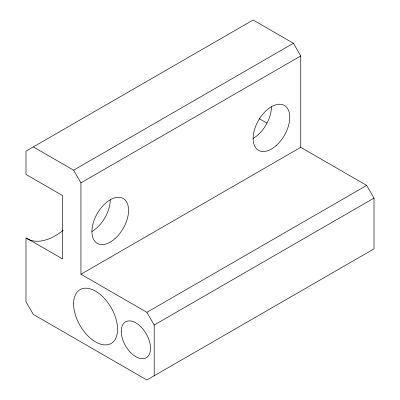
<?xml version="1.0" encoding="UTF-8"?>
<svg xmlns="http://www.w3.org/2000/svg" width="400" height="400" viewBox="0 0 400 400"><rect width="100%" height="100%" fill="white"/><g stroke="black" fill="none" stroke-linecap="round" stroke-linejoin="round"><path stroke-width="0.6" d="M73.61 170.18L293.43 43.265L300.755 55.96L300.755 147.335L80.935 274.245L80.935 182.87L73.61 170.18L33.31 146.91M80.935 182.87L300.755 55.96M80.935 274.245L146.87 312.315L366.69 185.4L374.015 198.095L374.015 248.86L146.87 380L33.31 314.435L25.985 301.745L25.985 237.82L62.62 258.97L62.62 195.605L25.985 174.455L25.985 151.14L253.13 20L293.43 43.265M154.2 375.77L154.2 325.005L374.015 198.095M259.27 118.685L266.815 123.04M300.755 147.335L366.69 185.4M146.87 312.315L154.2 325.005M63.29 230.21A56.995 32.905 -60 0 1 26.795 238.575M110.245 199.79A25.905 14.955 -60 0 1 91.93 231.52M271.445 106.725A25.905 14.955 -60 0 1 253.13 138.45M73.6 303.855A31.085 17.95 60 0 0 106.57 344.87A31.085 17.95 60 0 0 106.57 300.91A31.085 17.95 60 0 0 73.6 303.855M121.225 331.35A20.725 11.965 60 0 0 143.21 358.695A20.725 11.965 60 0 0 143.21 329.385A20.725 11.965 60 0 0 121.225 331.35M276.185 145.57A25.905 14.955 -60 0 0 284.4 105.44A25.905 14.955 -60 0 0 253.75 132.615A25.905 14.955 -60 0 0 276.185 145.57M114.985 238.635A25.905 14.955 -60 0 0 123.2 198.51A25.905 14.955 -60 0 0 92.55 225.685A25.905 14.955 -60 0 0 114.985 238.635"/></g></svg>
